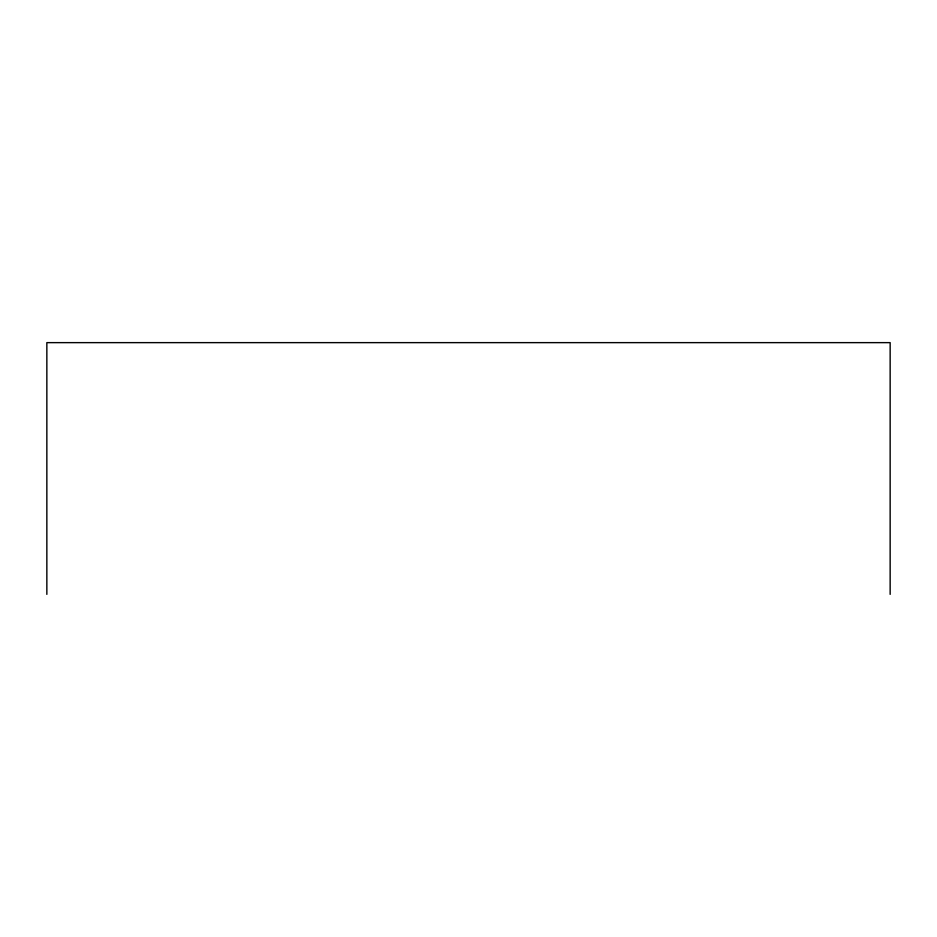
<?xml version="1.0" encoding="UTF-8"?>
<svg xmlns="http://www.w3.org/2000/svg" width="937" height="937" viewBox="0 0 937 937"><rect width="100%" height="100%" fill="white"/><g stroke="black" fill="none" stroke-linecap="round" stroke-linejoin="round"><path stroke-width="1.41" d="M890.15 594.363L890.15 342.637L46.85 342.637L46.85 594.363"/></g></svg>
